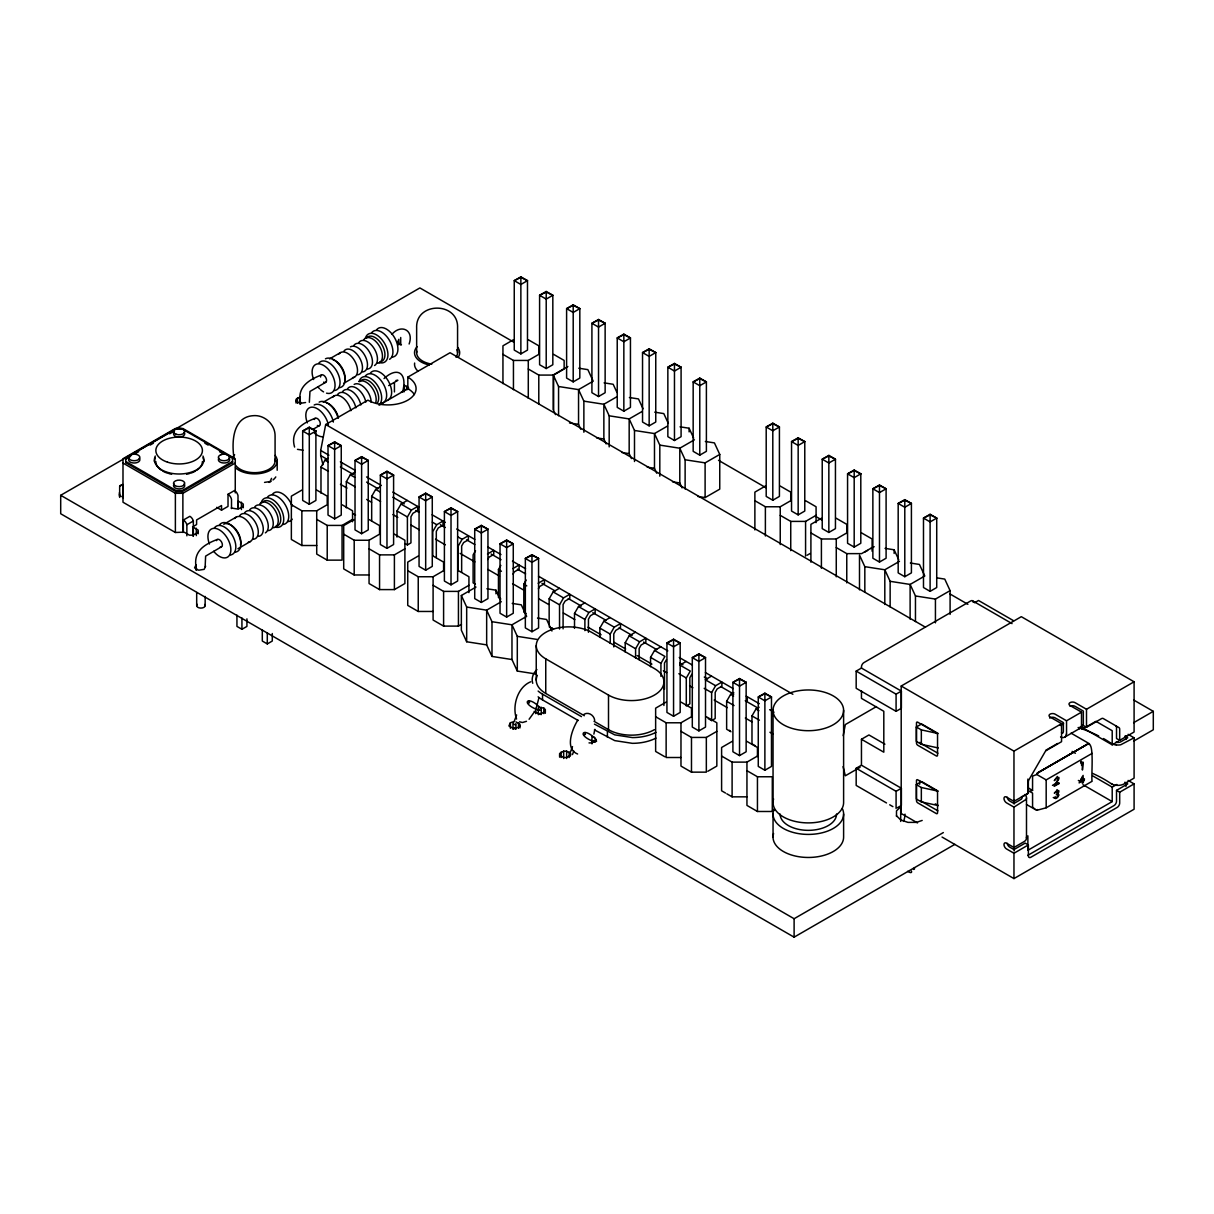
<?xml version="1.0" encoding="UTF-8"?>
<svg xmlns="http://www.w3.org/2000/svg" width="1214" height="1214" viewBox="0 0 1214 1214"><rect width="100%" height="100%" fill="white"/><g stroke="black" fill="none" stroke-linecap="round" stroke-linejoin="round"><path stroke-width="1.5" d="M125.725 458.027L125.74 462.61L176.151 491.716L182.115 491.7L232.511 462.61L232.511 458.027L182.1 428.921L176.136 428.921L125.725 458.027L125.725 459.15L130.611 456.343M1066.545 733.271L1066.545 720.782L1081.507 712.148L1070.035 705.516A3.536 2.033 0 0 1 1070.035 702.633A3.536 2.033 0 0 1 1075.027 702.633L1086.5 709.264L1134.088 681.782L1134.088 732.027L1119.687 740.343L1116.516 738.507L1116.516 727.398A3.536 2.033 -60 0 0 1115.787 725.775M1081.507 712.148L1081.507 724.637A8.877 5.129 60 0 1 1081.37 725.896A9.211 5.326 60 0 1 1081.006 726.974M1088.442 744.288C1094.527 742.907 1090.991 776.672 1092.099 781.285L1046.18 807.796L1036.817 810.299L1026.483 804.518M1035.284 809.601L1032.583 806.946L1032.553 793.061L1029.426 791.316L1032.553 790.405L1032.583 776.535A2.185 1.73 25 0 1 1032.826 776.004L1036.817 774.502L1046.18 779.904L1092.099 753.393M1036.817 774.502L1037.621 772.878L1087.744 743.97L1089.58 744.03M905.037 814.154L904.734 817.037A17.785 12.201 -64 0 1 903.535 821.423M322.97 464.765L320.693 455.599L320.693 450.47L325.686 424.536L367.918 400.15A28.226 16.298 0 0 0 407.828 400.15A28.226 16.298 0 0 0 407.828 377.114L450.06 352.728L925.447 627.198M843.199 735.669L845.339 724.561L876.493 706.563M538.97 697.671L536.451 707.307M593.874 734.106L594.845 729.311M1036.817 810.299L1037.621 809.526M513.962 721.981L516.633 714.97M569.836 753.621L572.507 746.61M572.477 754.592L573.812 751.087M1056.863 778.599L1057.136 777.977A2.458 1.411 -60 0 0 1057.136 776.414M1056.726 791.816L1056.999 791.194A2.458 1.411 -60 0 0 1056.999 789.616M1081.613 764.228L1083.207 762.21L1082.418 770.055L1082.418 763.925L1080.718 762.953M1082.418 763.925L1081.613 765.488L1081.507 761.239M1080.05 781.406L1082.311 777.127L1082.311 780.101L1080.05 781.406L1078.351 780.435M320.982 493.172L320.982 467.087L324.973 460.167L328.114 458.361M346.339 507.816L346.339 481.715L350.33 474.811L355.019 472.094M371.681 520.578L371.681 496.359L375.672 489.439L380.377 486.723M397.024 537.089L397.024 510.988L401.015 504.068L407.282 500.456M407.403 544.934L407.403 516.982L411.394 510.062L417.662 506.45L417.662 510.548L412.957 513.264L410.954 516.724L410.954 542.886L407.403 544.934L405.127 543.629M436.312 557.529L436.312 531.368L438.3 527.908L443.019 525.192L443.019 521.079L436.752 524.706L432.761 531.611L432.761 555.845M461.654 572.158L461.654 545.997L463.657 542.537L468.361 539.82L468.361 535.723L462.094 539.335L458.103 546.254L458.103 570.489M475.509 550.761L473.111 554.919L473.111 582.872L475.387 584.192M487.709 559.502L489.045 557.196L493.749 554.479L493.749 550.367L487.482 553.994M500.729 598.821L498.453 597.5L498.453 569.548L500.851 565.405M513.052 574.131L514.387 571.824L519.091 569.108L519.091 565.011L512.824 568.622M526.087 613.449L523.811 612.144L523.811 584.192L526.208 580.034M538.409 588.775L539.729 586.468L544.449 583.752L544.449 579.639L538.181 583.266M549.153 624.907L549.153 598.821L553.144 591.901L559.411 588.289M559.533 629.034L559.533 604.815L563.524 597.895L569.791 594.283L569.791 598.381L565.087 601.097L563.084 604.557L563.084 628.852M574.51 628.366L574.51 613.449L578.501 606.545L584.769 602.918M584.89 630.627L584.89 619.443L588.881 612.539L595.148 608.912L595.148 613.024L590.429 615.741L588.441 619.201L588.441 632.266M599.853 637.411L599.853 628.093L603.844 621.173L610.111 617.562M610.232 643.405L610.232 634.087L614.223 627.168L620.491 623.556L620.491 627.653L615.786 630.37L613.783 633.829L613.783 646.91M625.21 652.039L625.21 642.722L629.201 635.817L635.468 632.191M635.59 658.034L635.59 648.716L639.581 641.796L645.848 638.185L645.848 642.282L641.129 645.013L639.141 648.458L639.141 659.672M650.552 666.683L650.552 657.366L654.543 650.446L660.811 646.834M660.932 676.395L660.932 663.36L664.923 656.44L654.543 650.446M666.486 659.642L664.483 663.102L664.483 689.264M691.828 674.271L689.84 677.731L689.84 703.892L686.289 705.941L686.289 677.989L690.28 671.069L679.901 665.075L686.168 661.463M711.632 720.585L711.632 692.617L715.623 685.713L721.89 682.086L721.89 686.198L717.186 688.915L715.183 692.375L715.183 718.536L711.632 720.585L708.217 718.612M730.054 731.207L726.64 729.25L726.64 701.282L730.631 694.378L733.757 692.557M755.396 745.851L751.982 743.879L751.982 715.926L755.973 709.006L759.114 707.201M534.433 711.859L529.092 719.265M577.818 720.054C572.447 728.749 564.313 748.841 577.606 754M300.04 404.353L300.04 396.978L295.988 399.315L295.988 403.002M198.17 532.233L193.102 535.162L189.399 535.162L184.316 532.233M243.286 506.177L238.217 509.106L231.297 508.044M512.961 729.25L512.961 721.875L510.396 722.74L508.909 725.926L512.961 728.279L518.499 727.414L519.987 725.926M545.329 711.298L541.277 713.635L538.318 713.635L534.266 711.298M559.608 755.199L563.66 757.536L566.635 757.536L570.686 755.199L570.686 753.484L566.635 751.147L563.66 751.147L559.608 753.484L559.608 757.172M538.515 713.195L538.819 714.469M954.841 844.367L794.108 937.162L60.7 513.75L60.7 495.297L419.892 287.93L513.416 341.923M135.482 453.52L138.745 451.654M150.126 445.083L153.374 443.201M169.626 433.808L174.513 431M329.555 358.904L340.466 352.591M119.655 497.406L119.655 486.328L122.902 484.462M321.407 375.005C308.174 379.936 296.262 387.949 300.89 403.746M391.879 334.366C400.832 323.789 414.262 329.798 409.118 344.002M325.747 382.273L309.965 391.454L309.342 402.259M520.867 276.838L514.25 280.646L514.25 350.087L520.867 353.911L527.483 350.087L527.483 280.646L520.867 276.838L520.867 353.911M343.668 383.336L354.594 377.038M323.273 402.213L334.184 395.901M125.74 462.61L125.74 461.472L176.151 490.577L182.115 490.577L232.511 461.472L232.511 462.61M122.993 463.05L175.377 493.294L182.874 493.294L235.258 463.05M315.124 418.329C301.891 423.261 289.979 431.274 294.592 447.056M384.034 378.571C397.373 366.173 407.373 373.077 402.836 391.045M309.282 427.176L302.681 431L302.681 500.441L309.282 504.265L315.898 500.441L315.898 431L309.282 427.176L309.282 504.265M546.209 291.466L539.593 295.29L539.593 364.731L546.209 368.54L552.825 364.731L552.825 295.29L546.209 291.466L546.209 368.54M388.677 385.597L397.889 380.286L396.022 380.407M313.333 429.134L319.464 425.598M379.087 405.233L407.828 388.632L407.828 377.114M235.258 492.899L235.258 458.725L182.874 428.481L175.377 428.481L122.993 458.725L122.993 502.232L175.377 532.476L183.36 532.187L183.36 520.047L189.854 516.314A5.084 2.929 60 0 1 193.345 521.003L193.345 535.769M216.684 507.346L221.54 510.153L228.02 506.405L228.02 494.28L234.514 490.532A5.22 3.02 60 0 1 238.005 495.676L238.005 508.469M186.865 535.829L186.865 524.752L193.345 521.003M334.639 441.82L328.023 445.644L328.023 515.07L334.639 518.894L341.255 515.07L341.255 445.644L334.639 441.82L334.639 518.894M573.205 304.805L566.604 308.629L566.604 378.07L573.205 381.879L579.822 378.07L579.822 308.629L573.205 304.805L573.205 381.879M513.446 339.738L502.945 345.808L502.945 383.624M192.556 526.891L196.592 524.554L196.592 519.941L221.54 505.54L221.54 510.153M223.801 524.281L236.275 517.073M301.861 490.092L291.36 496.162L291.36 539.456L301.861 545.511L316.717 545.511M217.215 539.486C202.025 545.253 192.328 552.871 196.683 570.094M598.532 319.464L591.916 323.273L591.916 392.714L598.532 396.538L605.133 392.714L605.133 323.273L598.532 319.464L598.532 396.538M361.62 456.631L355.019 460.455L355.019 529.896L361.62 533.705L368.237 529.896L368.237 460.455L361.62 456.631L361.62 533.705M502.945 354.382L513.446 360.437L528.287 360.437L538.788 354.382L538.788 345.808L528.287 339.738M221.555 546.755L205.621 556.118L205.151 566.741M237.914 548.728L250.388 541.52M291.36 504.736L301.861 510.791L316.717 510.791L327.219 504.736L327.219 496.162L316.717 490.092M623.844 334.108L617.228 337.932L617.228 407.373L623.844 411.197L630.445 407.373L630.445 337.932L623.844 334.108L623.844 411.197M386.978 471.26L380.361 475.084L380.361 544.525L386.978 548.349L393.594 544.525L393.594 475.084L386.978 471.26L386.978 548.349M554.95 374.322L564.146 369.01L564.146 360.437L553.645 354.382M316.717 519.364L327.219 525.419L342.06 525.419L352.561 519.364M649.156 348.767L642.54 352.591L642.54 422.032L649.156 425.841L655.757 422.032L655.757 352.591L649.156 348.767L649.156 425.841M354.2 519.546L343.699 525.601L343.699 568.896L354.2 574.966L369.056 574.966M425.674 493.142L419.058 496.951L419.058 566.392L425.674 570.216L432.275 566.392L432.275 496.951L425.674 493.142L425.674 570.216M674.468 363.411L667.852 367.235L667.852 436.676L674.468 440.5L681.084 436.676L681.084 367.235L674.468 363.411L674.468 440.5M343.699 534.175L354.2 540.245L369.056 540.245L379.557 534.175L379.557 525.601L369.056 519.546M451.016 507.771L444.4 511.595L444.4 581.036L451.016 584.845L457.632 581.036L457.632 511.595L451.016 507.771L451.016 584.845M236.942 615.149L236.942 626.409L241.935 629.277L246.928 626.409L246.928 618.852M699.78 378.07L693.164 381.894L693.164 451.335L699.78 455.144L706.396 451.335L706.396 381.894L699.78 378.07L699.78 455.144M369.056 548.819L379.557 554.874L394.398 554.874L404.899 548.819M418.238 556.042L407.737 562.112L407.737 605.407L418.238 611.461L433.094 611.461M262.3 629.717L262.3 641.038L267.292 643.921L272.285 641.038L272.285 633.526M481.336 525.359L474.72 529.167L474.72 598.608L481.336 602.432L487.952 598.608L487.952 529.167L481.336 525.359L481.336 602.432M369.056 540.245L369.056 583.539L379.557 589.594L394.398 589.594L404.899 583.539L404.899 540.245L394.398 534.175M407.737 570.686L418.238 576.741L433.094 576.741L443.596 570.686M506.648 540.002L500.031 543.826L500.031 613.267L506.648 617.076L513.264 613.267L513.264 543.826L506.648 540.002L506.648 617.076M433.094 585.315L443.596 591.385L458.437 591.385L468.938 585.315M531.96 554.661L525.343 558.47L525.343 627.911L531.96 631.735L538.576 627.911L538.576 558.47L531.96 554.661L531.96 631.735M772.802 423.155L766.201 426.979L766.201 496.42L772.802 500.229L779.418 496.42L779.418 426.979L772.802 423.155L772.802 500.229M433.094 576.741L433.094 620.035L443.596 626.105L458.437 626.105L461.441 624.375M798.159 437.784L791.543 441.608L791.543 511.048L798.159 514.873L804.776 511.048L804.776 441.608L798.159 437.784L798.159 514.873M765.381 486.07L754.88 492.125L754.88 529.941M828.843 455.387L822.227 459.196L822.227 528.636L828.843 532.46L835.444 528.636L835.444 459.196L828.843 455.387L828.843 532.46M754.88 500.699L765.381 506.769L780.238 506.769L790.739 500.699M854.186 470.015L847.569 473.839L847.569 543.28L854.186 547.089L860.802 543.28L860.802 473.839L854.186 470.015L854.186 547.089M780.238 515.343L790.739 521.398L805.58 521.398L816.081 515.343M821.408 518.287L810.906 524.357L810.906 562.173M879.482 484.978L872.866 488.787L872.866 558.228L879.482 562.052L886.099 558.228L886.099 488.787L879.482 484.978L879.482 562.052M807.082 555.253L810.087 553.523M810.906 532.931L821.408 538.986L836.264 538.986L846.765 532.931M904.794 499.622L898.178 503.446L898.178 572.887L904.794 576.711L911.411 572.887L911.411 503.446L904.794 499.622L904.794 576.711M673.558 639.186L666.941 642.995L666.941 712.436L673.558 716.26L680.174 712.436L680.174 642.995L673.558 639.186L673.558 716.26M872.107 547.56L861.606 553.63L846.765 553.63L836.264 547.56M930.106 514.281L923.49 518.09L923.49 587.53L930.106 591.355L936.722 587.53L936.722 518.09L930.106 514.281L930.106 591.355M698.9 653.815L692.299 657.639L692.299 727.08L698.9 730.889L705.516 727.08L705.516 657.639L698.9 653.815L698.9 730.889M666.137 702.087L655.636 708.157L655.636 751.451L664.817 756.747M711.51 676.092L705.243 679.719L715.623 685.713M739.523 678.52L732.907 682.329L732.907 751.769L739.523 755.594L746.14 751.769L746.14 682.329L739.523 678.52L739.523 755.594M655.636 716.73L666.137 722.785L680.978 722.785L691.479 716.73L691.479 708.157L680.978 702.087M764.881 693.148L758.264 696.973L758.264 766.413L764.881 770.237L771.482 766.413L771.482 696.973L764.881 693.148L764.881 770.237M680.978 731.359L691.479 737.429L706.336 737.429L716.837 731.359M732.103 741.42L721.602 747.49L721.602 790.784L725.532 793.061M856.174 671.114L861.454 668.064L901.38 691.115L901.38 708.278L896.084 711.328L856.174 688.292L856.174 671.114L896.084 694.165L901.38 691.115M974.554 602.766L978.514 600.475L1013.644 620.764M707.838 771.269L716.837 766.08L716.837 722.785L706.336 716.73M721.602 756.064L732.103 762.119L746.944 762.119L757.445 756.064M917.541 822.925L901.198 813.486L901.198 686.031L1021.308 616.682L1134.088 681.782M901.38 805.428L901.38 788.25L861.454 765.215L861.454 739.28L868.936 734.956L884.915 744.182M916.342 727.004L921.638 723.954L938.301 733.575L921.335 729.887L916.342 727.004L916.342 741.405L921.335 744.288L938.301 747.976M746.944 762.119L746.944 805.413L757.445 811.483L772.301 811.483L775.291 809.753M886.508 802.955L856.174 785.428L856.174 768.265L861.454 765.215M860.073 767.294L845.339 775.792L843.077 766.626M856.174 768.265L896.084 791.316L901.38 788.25M916.342 784.623L921.638 781.573L938.301 791.194L921.335 787.507L916.342 784.623L916.342 799.024L921.335 801.908L938.301 805.595L935.266 803.85M897.404 807.72L900.06 806.187M901.198 686.031L1013.963 751.132L1061.552 723.665L1061.552 741.693L1046.635 750.313A3.536 2.033 -60 0 0 1044.875 752.179L1029.108 779.494A3.536 2.033 -60 0 0 1028.364 781.953L1028.364 793.061L1013.963 801.377L1006.482 797.067A3.536 2.033 60 0 0 1003.993 798.493A3.536 2.033 60 0 0 1006.482 802.818L1013.963 807.143L1013.963 847.478L1006.482 843.153A3.536 2.033 60 0 0 1003.993 844.595A3.536 2.033 60 0 0 1006.482 848.92L1013.963 853.245L1028.364 844.929L1028.364 855.809A3.536 2.033 -60 0 0 1030.868 857.251L1117.199 807.416A3.536 2.033 -60 0 0 1119.687 803.091L1119.687 792.211L1134.088 783.895L1134.088 809.237L1013.963 878.587L942.049 837.068M1060.323 725.517L1063.57 723.65M1064.739 737.126L1079.716 728.476M1045.633 750.373L1057.561 743.484M1079.337 727.247L1082.509 729.083L1095.939 721.328L1112.206 730.722L1112.206 744.835L1118.382 741.268M1070.035 706.305A3.536 2.033 0 0 1 1075.027 706.305L1083.328 711.085L1083.328 725.456L1086.5 727.292L1101.417 718.688A3.536 2.033 -60 0 1 1103.192 718.506L1118.959 727.611A3.536 2.033 -60 0 1 1119.687 729.219L1119.687 740.343M1037.257 773.181L1087.987 743.894L1037.424 773.014M60.7 495.297L794.108 918.725L943.354 832.561M1133.618 722.709L1153.3 711.343L1153.3 729.781L1133.618 741.147M1021.687 797.097L1027.879 793.531L1027.879 779.069M1013.963 807.143L1026.012 799.465A8.802 5.084 0 0 0 1026.498 797.932L1026.391 796.885A8.847 5.099 0 0 0 1025.542 795.413A9.166 5.296 0 0 0 1024.57 794.533M1112.236 784.244A9.105 5.251 0 0 0 1113.754 784.805A8.968 5.175 0 0 0 1119.93 785.215A9.287 5.357 0 0 0 1121.63 784.881A8.847 5.114 0 0 0 1123.891 784.016L1134.088 778.128L1134.088 737.793L1120.78 744.743A8.802 5.084 0 0 1 1118.14 745.032L1116.319 744.956M1052.477 785.382L1055.664 783.531M1058.957 783.591L1054.162 786.353L1057.895 779.494L1057.5 778.007A4.264 2.458 -60 0 0 1055.634 779.069L1054.298 780.632L1056.438 777.673L1058.82 777.385A2.458 1.411 -60 0 1 1058.82 778.963L1055.239 784.957L1058.957 782.802L1058.957 783.591L1057.257 782.605M1082.311 781.042L1079.125 782.893L1083.116 775.412L1083.116 779.646L1084.436 778.872L1083.116 782.787L1082.311 783.242L1082.311 781.042L1080.612 780.071M1092.691 775.867L1112.206 787.127L1116.85 784.456M1013.963 847.478L1024.161 841.59A8.847 5.114 0 0 0 1025.663 840.285A9.287 5.357 0 0 0 1026.255 839.299A8.968 5.175 0 0 0 1026.391 837.22M1027.697 855.43L1114.012 805.58A3.536 2.033 -60 0 0 1116.516 801.255L1116.516 790.375L1127.745 783.895L1124.862 782.226M1112.206 787.127L1112.206 801.589L1027.879 850.286L1027.879 835.824M555.511 414.627L553.235 409.679L553.235 374.959L567.879 366.522M616.879 396.766L603.859 404.262L583.873 401.151L578.547 389.618L558.561 386.507L553.235 374.959M642.191 411.425L629.171 418.921L609.185 415.81L603.859 404.262L603.859 438.982L606.135 443.929M667.503 426.068L654.483 433.565L634.497 430.469L629.171 418.921L629.171 453.641L631.447 458.589M694.438 439.787L679.794 448.224L659.809 445.113L654.483 433.565L654.483 468.285L656.759 473.232M535.465 673.907L517.301 671.069L511.974 659.536L491.989 656.425L486.662 644.877L466.677 641.766L461.35 630.218L461.35 595.497L475.994 587.06M682.071 487.891L679.794 482.944L679.794 448.224L685.121 459.772L705.106 462.868L719.75 454.431L714.424 442.898L705.349 441.486M501.306 601.719L486.662 610.156L466.677 607.046L461.35 595.497M697.838 496.465L705.106 497.588L719.75 489.151L719.75 454.431M864.383 552.309L867.646 550.443M870.893 548.561L874.156 546.695M899.468 561.338L884.809 569.776L864.823 566.665L859.497 555.132L859.497 589.852M884.809 604.496L884.809 569.776L890.135 581.324L910.121 584.435L915.462 595.968L935.433 599.079L950.092 590.641L944.765 579.093L937.496 577.97M540.23 714.469L540.883 713.559M515.07 728.992L515.373 727.717M526.481 721.313L522.506 722.512L519.531 721.814M305.564 402.517L300.04 403.367L295.988 401.03M922.185 820.436L916.373 822.379L907.966 822.379L900.697 819.951L896.493 815.747M530.715 681.782C517.483 687.094 511.898 706.29 516.572 719.037M584.101 714.227C588.699 711.541 594.223 715.501 594.723 720.433M514.008 727.505L512.961 728.294L513.659 728.992M514.008 724.121L514.205 724.606M569.882 755.761L570.094 756.246M528.287 369.01L538.788 375.08L553.645 375.08L553.645 409.801M401.424 391.667L404.399 391.667M302.999 450.197L297.46 449.347M264.546 482.398L270.085 481.548L271.557 478.346M316.717 510.791L316.717 554.085L327.219 560.14L342.06 560.14L342.06 525.419M538.318 707.246L543.842 708.096L545.329 709.583L545.329 713.271M589.018 742.907L591.977 742.907L596.028 740.57L594.541 737.368L591.977 736.519L591.977 743.894M680.978 757.506L666.137 757.506L666.137 722.785M680.978 722.785L680.978 766.08L691.479 772.15L706.336 772.15L706.336 737.429M746.944 770.693L757.445 776.763L772.301 776.763L772.301 811.483M726.852 793.819L732.103 796.839L746.944 796.839M1053.266 797.583L1053.798 797.583A4.583 2.64 -60 0 0 1055.406 796.824M595.042 741.663L596.62 741.147L594.83 741.997M1116.561 742.346L1116.986 742.391A4.279 2.474 0 0 0 1118.291 742.422A4.917 2.838 0 0 0 1119.566 742.24A4.31 2.489 0 0 0 1120.704 741.845L1127.745 737.793L1124.862 736.139M578.79 368.221L587.864 369.633L593.191 381.181L578.547 389.618L578.547 424.339L580.823 429.286M604.102 382.865L613.176 384.277L616.985 392.532M629.413 397.524L638.488 398.936L643.056 408.83M654.725 412.168L663.8 413.595L668.368 423.489M680.037 426.827L689.112 428.238L693.68 438.133M569.457 422.927L578.547 424.339M596.59 437.859L603.859 438.982M621.902 452.503L629.171 453.641M647.214 467.162L654.483 468.285M672.526 481.806L679.794 482.944M885.052 548.379L894.141 549.79L898.709 559.684M910.363 563.038L919.453 564.449L924.78 575.997L910.121 584.435L910.121 619.155M486.905 588.76L495.98 590.171L500.547 600.065M512.217 603.419L521.292 604.83L526.633 616.378L511.974 624.815L491.989 621.705L486.662 610.156L486.662 644.877M537.529 618.063L546.604 619.474L551.945 631.022M511.974 659.536L511.974 624.815L517.301 636.348L537.286 639.459M401.424 344.837L397.373 342.485L398.86 339.298L398.86 344.822M408.45 389.33L408.45 387.615L404.399 385.278L404.399 390.802M243.286 507.725L243.286 504.038L238.217 501.109L238.217 508.484M198.17 533.781L198.17 530.093L193.102 527.164L193.102 536.376M515.935 721.875L519.987 724.227L519.987 727.914M594.435 724.121L614.709 734.849L632.357 737.581A35.282 20.365 0 0 0 655.97 732.346M594.435 729.887L614.709 740.616L632.357 743.332A35.282 20.365 0 0 0 655.97 738.097M515.419 725.137L515.373 724.379M540.321 707.929C527.271 694.15 519.85 703.543 538.515 710.129M527.62 703.225L529.471 702.8L529.228 700.903M596.195 739.569C583.16 725.79 575.74 735.183 594.405 741.769M583.509 734.865L585.36 734.44L585.102 732.543M836.264 518.287L846.765 524.357L846.765 533.492M861.606 532.931L872.107 538.986L872.107 551.217M780.238 486.07L790.739 492.125L790.739 501.261M805.58 500.699L816.081 506.769L816.081 522.642M972.338 600.687L1012.051 623.617M718.506 460.318L766.095 487.8M815.307 516.208L821.878 520.002M949.849 593.889L967.892 604.314M1133.618 699.977L1153.3 711.343M1128.094 734.333L1134.088 737.793M1082.949 727.945L1112.206 744.835M1066.545 720.782L1055.072 714.151A3.536 2.033 0 0 0 1050.08 714.151A3.536 2.033 0 0 0 1050.08 717.034L1061.552 723.665M1071.067 733.15L1089.17 743.605M1061.506 732.588L1062.554 733.195A4.522 2.61 60 0 0 1063.373 731.207L1063.373 722.618L1055.072 717.823A3.536 2.033 0 0 0 1049.685 718.096M1128.094 780.435L1134.088 783.895M1072.144 751.39L1075.392 753.272M1080.718 761.694L1082.418 762.68M1116.516 790.375L1119.687 792.211M1082.751 778.842L1084.436 779.813M1082.949 784.699L1112.206 801.589M1027.666 787.582L1032.553 790.405M920.956 743.438L937.876 753.211M325.686 424.536L792.879 694.271M861.454 739.28L883.807 752.194L883.807 711.283L861.454 698.369L861.454 690.857M1028.364 844.929L1025.193 843.093L1013.963 849.572L1009.653 847.084A3.536 2.033 60 0 1 1007.195 843.29M320.693 450.47L328.888 455.189M340.36 461.821L355.11 470.334M366.582 476.95L381.333 485.479M392.805 492.095L419.027 507.24M432.138 514.797L445.25 522.369M456.722 529.001L474.75 539.395M487.816 546.953L500.972 554.54M512.445 561.156L525.556 568.729M538.515 576.225L667.821 650.871M679.263 657.472L692.329 665.029M705.395 672.571L733.18 688.611M746.246 696.153L759.311 703.695M769.661 709.674L774.016 712.193M937.876 810.831L920.956 801.058A1.836 1.062 60 0 1 920.516 800.709M320.693 455.599L327.249 459.393M340.375 466.965L353.486 474.537M366.598 482.11L378.07 488.726M392.82 497.239L404.308 503.871M415.78 510.502L419.058 512.384M440.363 524.691L445.28 527.529M466.601 539.835L474.795 544.57M491.184 554.039L501.018 559.715M517.407 569.169L525.601 573.903M542.005 583.373L555.117 590.945M568.228 598.517L581.339 606.09M592.827 612.706L605.938 620.278M619.049 627.85L632.16 635.423M643.632 642.054L656.759 649.627M679.703 662.874L682.981 664.771M704.287 677.063L707.565 678.96M720.691 686.532L733.802 694.105M745.275 700.736L758.386 708.308M324.973 460.167L327.947 461.881M350.33 474.811L354.776 477.375M375.672 489.439L380.119 492.004M401.015 504.068L411.394 510.062M432.305 522.141L436.752 524.706M457.648 536.77L462.094 539.335M553.144 591.901L563.524 597.895M578.501 606.545L588.881 612.539M603.844 621.173L614.223 627.168M629.201 635.817L639.581 641.796M730.631 694.378L733.59 696.077M755.973 709.006L758.947 710.721M320.982 467.087L328.402 471.366M346.339 481.715L355.232 486.86M371.681 496.359L380.574 501.488M397.024 510.988L407.403 516.982M498.453 569.548L501.428 571.263M523.811 584.192L526.77 585.892M549.153 598.821L559.533 604.815M574.51 613.449L584.89 619.443M599.853 628.093L610.232 634.087M625.21 642.722L635.59 648.716M650.552 657.366L660.932 663.36M678.869 673.709L686.289 677.989M704.211 688.338L711.632 692.617M726.64 701.282L734.045 705.562M751.982 715.926L759.403 720.206M340.436 484.295L346.992 488.074M366.674 499.424L371.59 502.277M392.896 514.569L397.813 517.407M410.924 524.979L419.134 529.714M435.523 539.183L445.356 544.858M460.106 553.372L474.856 561.9M487.982 569.472L499.455 576.089M512.566 583.661L524.038 590.292M538.788 598.806L548.637 604.481M563.387 613.009L574.859 619.626M587.971 627.198L601.082 634.77M614.208 642.343L625.68 648.974M637.153 655.59L651.903 664.104M663.375 670.735L666.653 672.632M689.613 685.88L692.891 687.777M714.196 700.068L727.307 707.641M745.35 718.051L751.906 721.844M769.934 732.254L773.212 734.151M889.695 804.791L892.897 806.642M433.094 556.042L443.596 562.112L443.596 571.248M458.437 570.686L468.938 576.741L468.938 592.629M342.06 504.736L352.561 510.791L352.561 521.762M353.304 513.704L355.565 515.009M549.153 626.773L552.567 628.746M746.944 741.42L757.445 747.49L757.445 756.626M204.863 443.201L208.125 445.083M219.506 451.654L222.754 453.535M545.754 658.853L608.502 695.091A32.459 18.741 0 0 0 654.407 695.091A32.459 18.741 0 0 0 654.407 668.58L591.658 632.357A32.459 18.741 0 0 0 545.754 632.357A32.459 18.741 0 0 0 545.754 658.853L545.754 693.437L584.359 715.729M594.025 721.298L608.502 729.66A32.459 18.741 0 0 0 654.407 729.66M538.136 691.069A35.282 20.365 0 0 0 542.537 694.15L581.46 716.624M538.136 696.821A35.282 20.365 0 0 0 542.537 699.917L578.213 720.524M594.405 741.451L594.177 740.328L594.299 741.617M729.447 730.327L730.934 731.799M552.006 627.881L553.493 629.353M119.427 494.766L121.294 496.617M1125.924 735.684L1125.924 739.447M1125.924 782.696L1125.924 786.46M1086.5 709.264L1086.5 727.292M1082.509 724.697L1082.509 729.083M1046.18 779.904L1046.18 807.796M1026.498 797.932L1026.498 838.267M1014.145 800.208L1014.145 803.971M1014.145 847.235L1014.145 850.999M1013.963 751.132L1013.963 801.377M1013.963 853.245L1013.963 878.587M950.092 590.641L950.092 614.405M935.433 599.079L935.433 622.843M921.335 729.887L921.335 744.288M921.335 787.507L921.335 801.908M919.666 780.587L919.666 784.229M915.462 595.968L915.462 621.553M900.697 821.453L900.697 806.703L896.493 810.906L896.493 816.43M896.084 694.165L896.084 711.328M896.084 791.316L896.084 808.478M894.141 549.79L894.141 553.447M890.135 581.324L890.135 606.909M864.823 566.665L864.823 592.25M861.454 668.064L861.454 666.911A3.536 2.033 -60 0 1 863.958 662.586L970.73 600.93A3.536 2.033 -60 0 1 973.233 602.372M846.765 553.63L846.765 582.857M843.609 710.327A35.282 20.365 0 0 1 790.693 727.975A35.282 20.365 0 0 1 790.693 692.693A35.282 20.365 0 0 1 843.609 710.327L843.609 802.515A35.282 20.365 0 0 1 805.246 822.819A35.282 20.365 0 0 1 773.576 798.979M843.609 814.048L843.609 837.099A35.282 20.365 0 0 1 805.246 857.388A35.282 20.365 0 0 1 773.576 833.548M836.264 538.986L836.264 576.802M821.408 538.986L821.408 568.228M805.58 521.398L805.58 556.118M794.108 918.725L794.108 937.162M790.739 521.398L790.739 550.64M780.238 506.769L780.238 544.57M773.045 710.327L773.045 802.515M773.045 814.048L773.045 837.099M772.62 711.374L772.62 715.486M765.381 506.769L765.381 535.996M757.445 776.763L757.445 811.483M747.278 696.745L747.278 700.842M732.103 762.119L732.103 796.839M705.106 462.868L705.106 497.588M691.479 737.429L691.479 772.15M689.112 428.238L689.112 431.896M685.121 459.772L685.121 488.999M663.921 681.843L663.921 705.486M659.809 445.113L659.809 476.176M634.497 430.469L634.497 461.532M609.185 415.81L609.185 446.873M608.502 695.091L608.502 729.66M607.41 731.617L607.41 737.368M583.873 401.151L583.873 432.23M569.199 752.012L569.199 757.536M566.635 751.147L566.635 758.522M563.66 751.147L563.66 758.522M561.096 752.012L561.096 757.536M558.561 386.507L558.561 415.749M543.842 708.096L543.842 713.635M542.537 694.15L542.537 699.917M541.277 707.246L541.277 714.621M538.788 375.08L538.788 404.308M538.318 709.082L538.318 714.621M536.239 645.605L536.239 680.174M535.738 708.096L535.738 713.635M528.287 360.437L528.287 398.253M518.499 722.74L518.499 728.263M517.301 636.348L517.301 671.069M515.935 723.726L515.935 729.25M513.446 360.437L513.446 389.679M510.396 722.74L510.396 728.263M495.98 590.171L495.98 593.828M491.989 621.705L491.989 656.425M466.677 607.046L466.677 641.766M458.437 591.385L458.437 626.105M457.572 352.728L457.572 327.962C458.755 301.527 415.446 301.527 416.645 327.962L416.645 352.728M443.596 591.385L443.596 626.105M418.238 576.741L418.238 611.461M406.963 386.128L406.963 389.815M400.711 337.492L400.711 344.913M394.429 382.653L394.429 391.925M394.398 554.874L394.398 589.594M379.557 554.874L379.557 589.594M354.2 540.245L354.2 574.966M341.62 462.549L341.62 466.646M327.219 525.419L327.219 560.14M301.861 510.791L301.861 545.511M297.46 397.843L297.46 403.367M277.187 460.364L277.187 470.243M275.077 460.865L275.077 436.084C275.335 424.551 264.47 414.475 252.982 415.704C231.889 417.161 231.631 443.838 234.15 459.089M267.292 632.661L267.292 643.921M241.935 617.972L241.935 629.277M241.434 502.186L241.434 509.561M232.511 458.027L232.511 459.165M231.51 508.56L231.51 499.409A5.22 3.02 60 0 0 228.02 494.28M205.652 566.164L204.164 569.351L198.641 570.216L194.589 567.879L196.061 564.677L196.061 570.216M205.151 596.423L205.151 605.71M196.683 592.508L196.683 605.574M196.319 528.227L196.319 535.602M182.874 493.294L182.874 532.476M182.115 490.577L182.115 491.7M176.151 490.577L176.151 491.716M175.377 493.294L175.377 532.476M123.16 497.801L123.16 485.676A5.084 2.929 60 0 0 119.655 486.328M119.427 492.626L119.427 496.314M407.828 388.632A28.226 16.298 0 0 1 414.399 394.58M836.552 814.048A28.226 16.298 0 0 1 808.327 830.346A28.226 16.298 0 0 1 780.101 814.048M842.41 808.767A35.282 20.365 0 0 1 808.327 834.413A35.282 20.365 0 0 1 774.244 808.767M532.734 683.3A35.282 20.365 0 0 1 536.937 669.567M545.754 693.437A32.459 18.741 0 0 1 537.347 675.333M244.667 512.778A14.113 8.149 60 0 1 260.373 519.455A14.113 8.149 60 0 1 258.309 536.391M239.674 515.662A14.113 8.149 60 0 1 255.38 522.339A14.113 8.149 60 0 1 253.316 539.274M249.659 509.895A14.113 8.149 60 0 1 264.379 515.024A14.113 8.149 60 0 1 265.365 532.87M254.652 507.027A14.113 8.149 60 0 1 270.343 513.704A14.113 8.149 60 0 1 268.279 530.639M259.644 504.144A14.113 8.149 60 0 1 275.335 510.821A14.113 8.149 60 0 1 273.271 527.756M262.133 502.702A14.113 8.149 60 0 1 277.839 509.379A14.113 8.149 60 0 1 275.76 526.315M261.192 502.763A16.237 9.378 60 0 1 280.388 507.907A16.237 9.378 60 0 1 275.244 527.104M267.323 497.345A16.237 9.378 60 0 1 285.381 505.024A16.237 9.378 60 0 1 282.999 524.494M272.315 494.462A16.237 9.378 60 0 1 292.195 505.935M292.195 519.182A16.237 9.378 60 0 1 287.991 521.61M209.445 544.009A16.237 9.378 60 0 1 217.382 528.925A16.237 9.378 60 0 1 230.69 551.945A16.237 9.378 60 0 1 213.649 551.293M219.415 524.994A16.237 9.378 60 0 1 237.474 532.673A16.237 9.378 60 0 1 235.106 552.158M214.438 527.878A16.237 9.378 60 0 1 232.481 535.556A16.237 9.378 60 0 1 230.114 555.041M234.697 518.545A14.113 8.149 60 0 1 250.388 525.222A14.113 8.149 60 0 1 248.324 542.157M225.865 523.644A14.113 8.149 60 0 1 236.927 530.867A14.113 8.149 60 0 1 240.493 545.04M204.635 604.481A4.234 2.443 0 0 1 200.811 608.093A4.234 2.443 0 0 1 197.305 604.36M216.471 540.64A4.234 2.443 60 0 1 221.449 541.808A4.234 2.443 60 0 1 220.235 546.937M342.591 391.621A14.113 8.149 60 0 1 352.53 391.697A14.113 8.149 60 0 1 360.862 404.945M337.598 394.489A14.113 8.149 60 0 1 347.538 394.58A14.113 8.149 60 0 1 355.869 407.828M347.568 388.738A14.113 8.149 60 0 1 357.523 388.814A14.113 8.149 60 0 1 365.854 402.077M354.154 384.383A14.113 8.149 60 0 1 365.019 388.161A14.113 8.149 60 0 1 371.18 402.365M359.147 381.5A14.113 8.149 60 0 1 371.18 386.629A14.113 8.149 60 0 1 375.839 402.274M360.042 381.53A14.113 8.149 60 0 1 373.684 385.187A14.113 8.149 60 0 1 377.342 403.033M359.101 381.591A16.237 9.378 60 0 1 374.58 381.712A16.237 9.378 60 0 1 380.134 403.792M365.232 376.173A16.237 9.378 60 0 1 383.29 383.852A16.237 9.378 60 0 1 380.923 403.336M370.224 373.29A16.237 9.378 60 0 1 387.16 379.178A16.237 9.378 60 0 1 388.283 399.709M323.03 436.752A16.237 9.378 60 0 1 314.32 433.049M307.354 422.851A16.237 9.378 60 0 1 312.909 407.176A16.237 9.378 60 0 1 328.387 424.93M319.161 402.138A16.237 9.378 60 0 1 338.053 417.889M314.168 405.021A16.237 9.378 60 0 1 333.364 422.047M332.606 397.373A14.113 8.149 60 0 1 342.545 397.464A14.113 8.149 60 0 1 350.892 410.711M326.187 402.714A14.113 8.149 60 0 1 338.418 417.919M314.38 419.467A4.234 2.443 60 0 1 317.734 418.8A4.234 2.443 60 0 1 320.284 423.898A4.234 2.443 60 0 1 317.37 425.461M350.451 346.84A14.113 8.149 60 0 1 365.429 356.613A14.113 8.149 60 0 1 362.5 371.924M343.881 351.18A14.113 8.149 60 0 1 359.572 357.857A14.113 8.149 60 0 1 357.508 374.792M353.851 345.429A14.113 8.149 60 0 1 369.557 352.106A14.113 8.149 60 0 1 367.493 369.041M358.843 342.545A14.113 8.149 60 0 1 373.563 347.659A14.113 8.149 60 0 1 374.549 365.52M363.836 339.662A14.113 8.149 60 0 1 379.542 346.339A14.113 8.149 60 0 1 377.463 363.274M366.34 338.22A14.113 8.149 60 0 1 382.031 344.897A14.113 8.149 60 0 1 379.967 361.833M365.384 338.281A16.237 9.378 60 0 1 384.595 343.425A16.237 9.378 60 0 1 379.436 362.622M371.53 332.864A16.237 9.378 60 0 1 388.45 338.752A16.237 9.378 60 0 1 389.573 359.283M376.507 329.98A16.237 9.378 60 0 1 394.565 337.659A16.237 9.378 60 0 1 392.198 357.144M313.637 379.527A16.237 9.378 60 0 1 318.736 363.836A16.237 9.378 60 0 1 334.366 380.346A16.237 9.378 60 0 1 326.551 393.169M323.577 391.894A16.237 9.378 60 0 1 320.602 389.74M319.661 388.829A16.237 9.378 60 0 1 317.84 386.811M325.443 358.828A16.237 9.378 60 0 1 342.667 370.073A16.237 9.378 60 0 1 339.298 387.676M318.629 363.396A16.237 9.378 60 0 1 336.688 371.074A16.237 9.378 60 0 1 334.305 390.559M338.888 354.063A14.113 8.149 60 0 1 354.594 360.74A14.113 8.149 60 0 1 352.515 377.675M332.469 359.405A14.113 8.149 60 0 1 344.7 380.574M320.587 377.008A4.234 2.443 60 0 1 323.501 375.141A4.234 2.443 60 0 1 326.566 380.286A4.234 2.443 60 0 1 323.652 382.152M183.36 520.047A5.084 2.929 60 0 1 186.865 524.752M228.793 457.997A5.645 3.263 0 0 1 228.202 461.942L227.079 462.488A5.645 3.263 0 0 1 220.235 462.155L219.279 461.502A5.645 3.263 0 0 1 219.021 458.255M139.231 458.255A5.645 3.263 0 0 1 138.957 461.517L138.017 462.155A5.645 3.263 0 0 1 131.158 462.488L130.035 461.942A5.645 3.263 0 0 1 129.473 457.982M202.981 456.054A24.705 14.265 0 0 1 179.126 474.006A24.705 14.265 0 0 1 155.271 456.054M184.012 432.199A5.645 3.263 0 0 1 179.126 437.086A5.645 3.263 0 0 1 174.239 432.199M184.012 484.052A5.645 3.263 0 0 1 179.126 488.939A5.645 3.263 0 0 1 174.239 484.052M154.421 461.517A24.705 14.265 0 0 1 155.271 457.815M202.981 457.815A24.705 14.265 0 0 1 203.831 461.517M202.419 461.517A23.294 13.445 0 0 1 196.956 470.152M195.591 471.017A23.294 13.445 0 0 1 190.765 473.157M189.43 473.566A23.294 13.445 0 0 1 186.607 474.249M171.644 474.249A23.294 13.445 0 0 1 168.822 473.566M167.486 473.157A23.294 13.445 0 0 1 162.661 471.017M161.295 470.152A23.294 13.445 0 0 1 155.832 461.517M1060.566 736.928A8.908 5.144 60 0 0 1062.296 737.52A8.999 5.205 60 0 0 1066.044 735.623A9.211 5.326 60 0 0 1066.393 734.546M1066.484 733.317A8.908 5.144 60 0 1 1066.347 734.576M1112.449 784.244A8.847 5.114 0 0 1 1111.159 783.531M1007.195 797.188A3.536 2.033 60 0 0 1009.653 800.997L1013.963 803.486L1020.989 799.419A4.31 2.489 0 0 0 1021.672 798.766A4.917 2.838 0 0 0 1021.991 798.023A4.279 2.474 0 0 0 1021.945 797.264L1021.839 797.021A4.735 2.732 0 0 0 1021.505 796.551M920.728 743.287A1.836 1.062 60 0 1 919.969 742.331M911.441 871.045A7.618 2.109 41.7 0 1 907.617 871.349M914.309 867.828A7.618 2.109 41.7 0 1 913.535 869.406M1081.006 726.974A8.999 5.205 60 0 1 1078.821 728.84M1116.334 742.331A4.917 2.838 0 0 1 1115.894 742.24M1116.41 744.971A8.802 5.084 0 0 1 1113.86 744.486A9.166 5.296 0 0 1 1112.236 743.909A8.802 5.084 0 0 1 1111.736 743.605M1078.093 727.55A119.26 68.849 0 0 1 1098.7 735.972M1103.496 738.552A119.26 68.849 0 0 1 1110.947 743.196M1092.691 773.455A119.26 68.849 0 0 1 1110.947 783.531M417.98 371.196A22.58 13.035 0 0 1 414.627 363.047M457.632 347.295A22.58 13.035 0 0 1 458.27 357.265M429.255 364.959A22.58 13.035 0 0 1 417.13 346.643M456.874 349.678A20.471 11.821 0 0 1 456.009 357.25M431.805 364.139A20.471 11.821 0 0 1 416.812 351.195M275.79 476.92A22.58 13.035 0 0 1 273.029 479.925M271.177 481.245A22.58 13.035 0 0 1 269.022 482.428M275.138 455.417A22.58 13.035 0 0 1 265.35 472.322A22.58 13.035 0 0 1 235.501 467.8M232.602 457.966A22.58 13.035 0 0 1 234.651 454.764M274.91 459.317A20.471 11.821 0 0 1 259.917 472.276A20.471 11.821 0 0 1 235.713 465.387M538.166 709.113C541.581 711.389 539.304 709.568 538.166 709.022M1054.435 793.061L1055.634 792.211A4.264 2.458 -60 0 1 1057.5 791.133L1058.168 791.847L1056.301 794.806L1058.031 794.29L1057.622 796.551A5.19 3.005 -60 0 1 1055.497 797.78L1054.162 797.765L1055.497 798.569A4.583 2.64 -60 0 0 1057.622 797.34L1058.957 795.003L1057.895 793.577L1058.699 792.165A2.458 1.411 -60 0 0 1058.699 790.602L1056.696 790.663L1054.435 793.061M130.414 455.022L129.473 455.675A5.645 3.263 0 0 0 130.035 459.636L131.158 460.182A5.645 3.263 0 0 0 138.017 459.848L138.957 459.196A5.645 3.263 0 0 0 138.396 455.25L137.273 454.689A5.645 3.263 0 0 0 130.414 455.022M527.483 280.646L520.867 284.471L514.25 280.646L520.882 277.429L527.483 280.646M315.898 431L309.282 434.824L302.681 431L309.297 427.783L315.898 431M552.825 295.29L546.209 299.099L539.593 295.29L546.224 292.058L552.825 295.29M341.255 445.644L334.639 449.453L328.023 445.644L334.654 442.412L341.255 445.644M579.822 308.629L573.205 312.453L566.604 308.629L573.22 305.397L579.822 308.629M605.133 323.273L598.532 327.097L591.916 323.273L598.532 320.056L605.133 323.273M368.237 460.455L361.62 464.264L355.019 460.455L361.635 457.223L368.237 460.455M630.445 337.932L623.844 341.756L617.228 337.932L623.844 334.715L630.445 337.932M393.594 475.084L386.978 478.908L380.361 475.084L386.993 471.867L393.594 475.084M655.757 352.591L649.156 356.4L642.54 352.591L649.156 349.359L655.757 352.591M432.275 496.951L425.674 500.775L419.058 496.951L425.674 493.734L432.275 496.951M681.084 367.235L674.468 371.059L667.852 367.235L674.468 364.018L681.084 367.235M457.632 511.595L451.016 515.404L444.4 511.595L451.031 508.363L457.632 511.595M706.396 381.894L699.78 385.703L693.164 381.894L699.78 378.662L706.396 381.894M487.952 529.167L481.336 532.992L474.72 529.167L481.351 525.95L487.952 529.167M513.264 543.826L506.648 547.635L500.031 543.826L506.663 540.594L513.264 543.826M538.576 558.47L531.96 562.294L525.343 558.47L531.975 555.253L538.576 558.47M779.418 426.979L772.802 430.788L766.201 426.979L772.817 423.747L779.418 426.979M804.776 441.608L798.159 445.432L791.543 441.608L798.175 438.391L804.776 441.608M835.444 459.196L828.843 463.02L822.227 459.196L828.843 455.978L835.444 459.196M860.802 473.839L854.186 477.648L847.569 473.839L854.201 470.607L860.802 473.839M886.099 488.787L879.482 492.611L872.866 488.787L879.497 485.57L886.099 488.787M911.411 503.446L904.794 507.27L898.178 503.446L904.809 500.214L911.411 503.446M680.174 642.995L673.558 646.819L666.941 642.995L673.573 639.778L680.174 642.995M936.722 518.09L930.106 521.914L923.49 518.09L930.121 514.873L936.722 518.09M705.516 657.639L698.9 661.448L692.299 657.639L698.915 654.407L705.516 657.639M746.14 682.329L739.523 686.153L732.907 682.329L739.538 679.112L746.14 682.329M771.482 696.973L764.881 700.797L758.264 696.973L764.881 693.74L771.482 696.973M220.994 454.689L219.855 455.235A5.645 3.263 0 0 0 219.279 459.196L220.235 459.848A5.645 3.263 0 0 0 227.079 460.182L228.202 459.636A5.645 3.263 0 0 0 228.793 455.675L227.837 455.022A5.645 3.263 0 0 0 220.994 454.689M936.252 732.877L917.784 722.224A1.836 1.062 60 0 0 916.479 722.967L916.479 743.029A1.836 1.062 60 0 0 917.784 745.275L936.252 755.927A1.836 1.062 60 0 0 937.542 755.184L937.542 735.138A1.836 1.062 60 0 0 936.252 732.877M936.252 790.496L917.784 779.843A1.836 1.062 60 0 0 916.479 780.587L916.479 800.648A1.836 1.062 60 0 0 917.784 802.894L936.252 813.547A1.836 1.062 60 0 0 937.542 812.803L937.542 792.757A1.836 1.062 60 0 0 936.252 790.496M176.303 434.324A5.645 3.263 0 0 0 184.771 431.501A5.645 3.263 0 0 0 176.303 428.679A5.645 3.263 0 0 0 176.303 434.324M175.135 485.676A5.645 3.263 0 0 0 184.574 484.204A5.645 3.263 0 0 0 177.669 480.213A5.645 3.263 0 0 0 175.135 485.676M167.486 462.155A23.294 13.445 0 0 0 202.419 450.515A23.294 13.445 0 0 0 167.486 438.876A23.294 13.445 0 0 0 167.486 462.155"/></g></svg>
